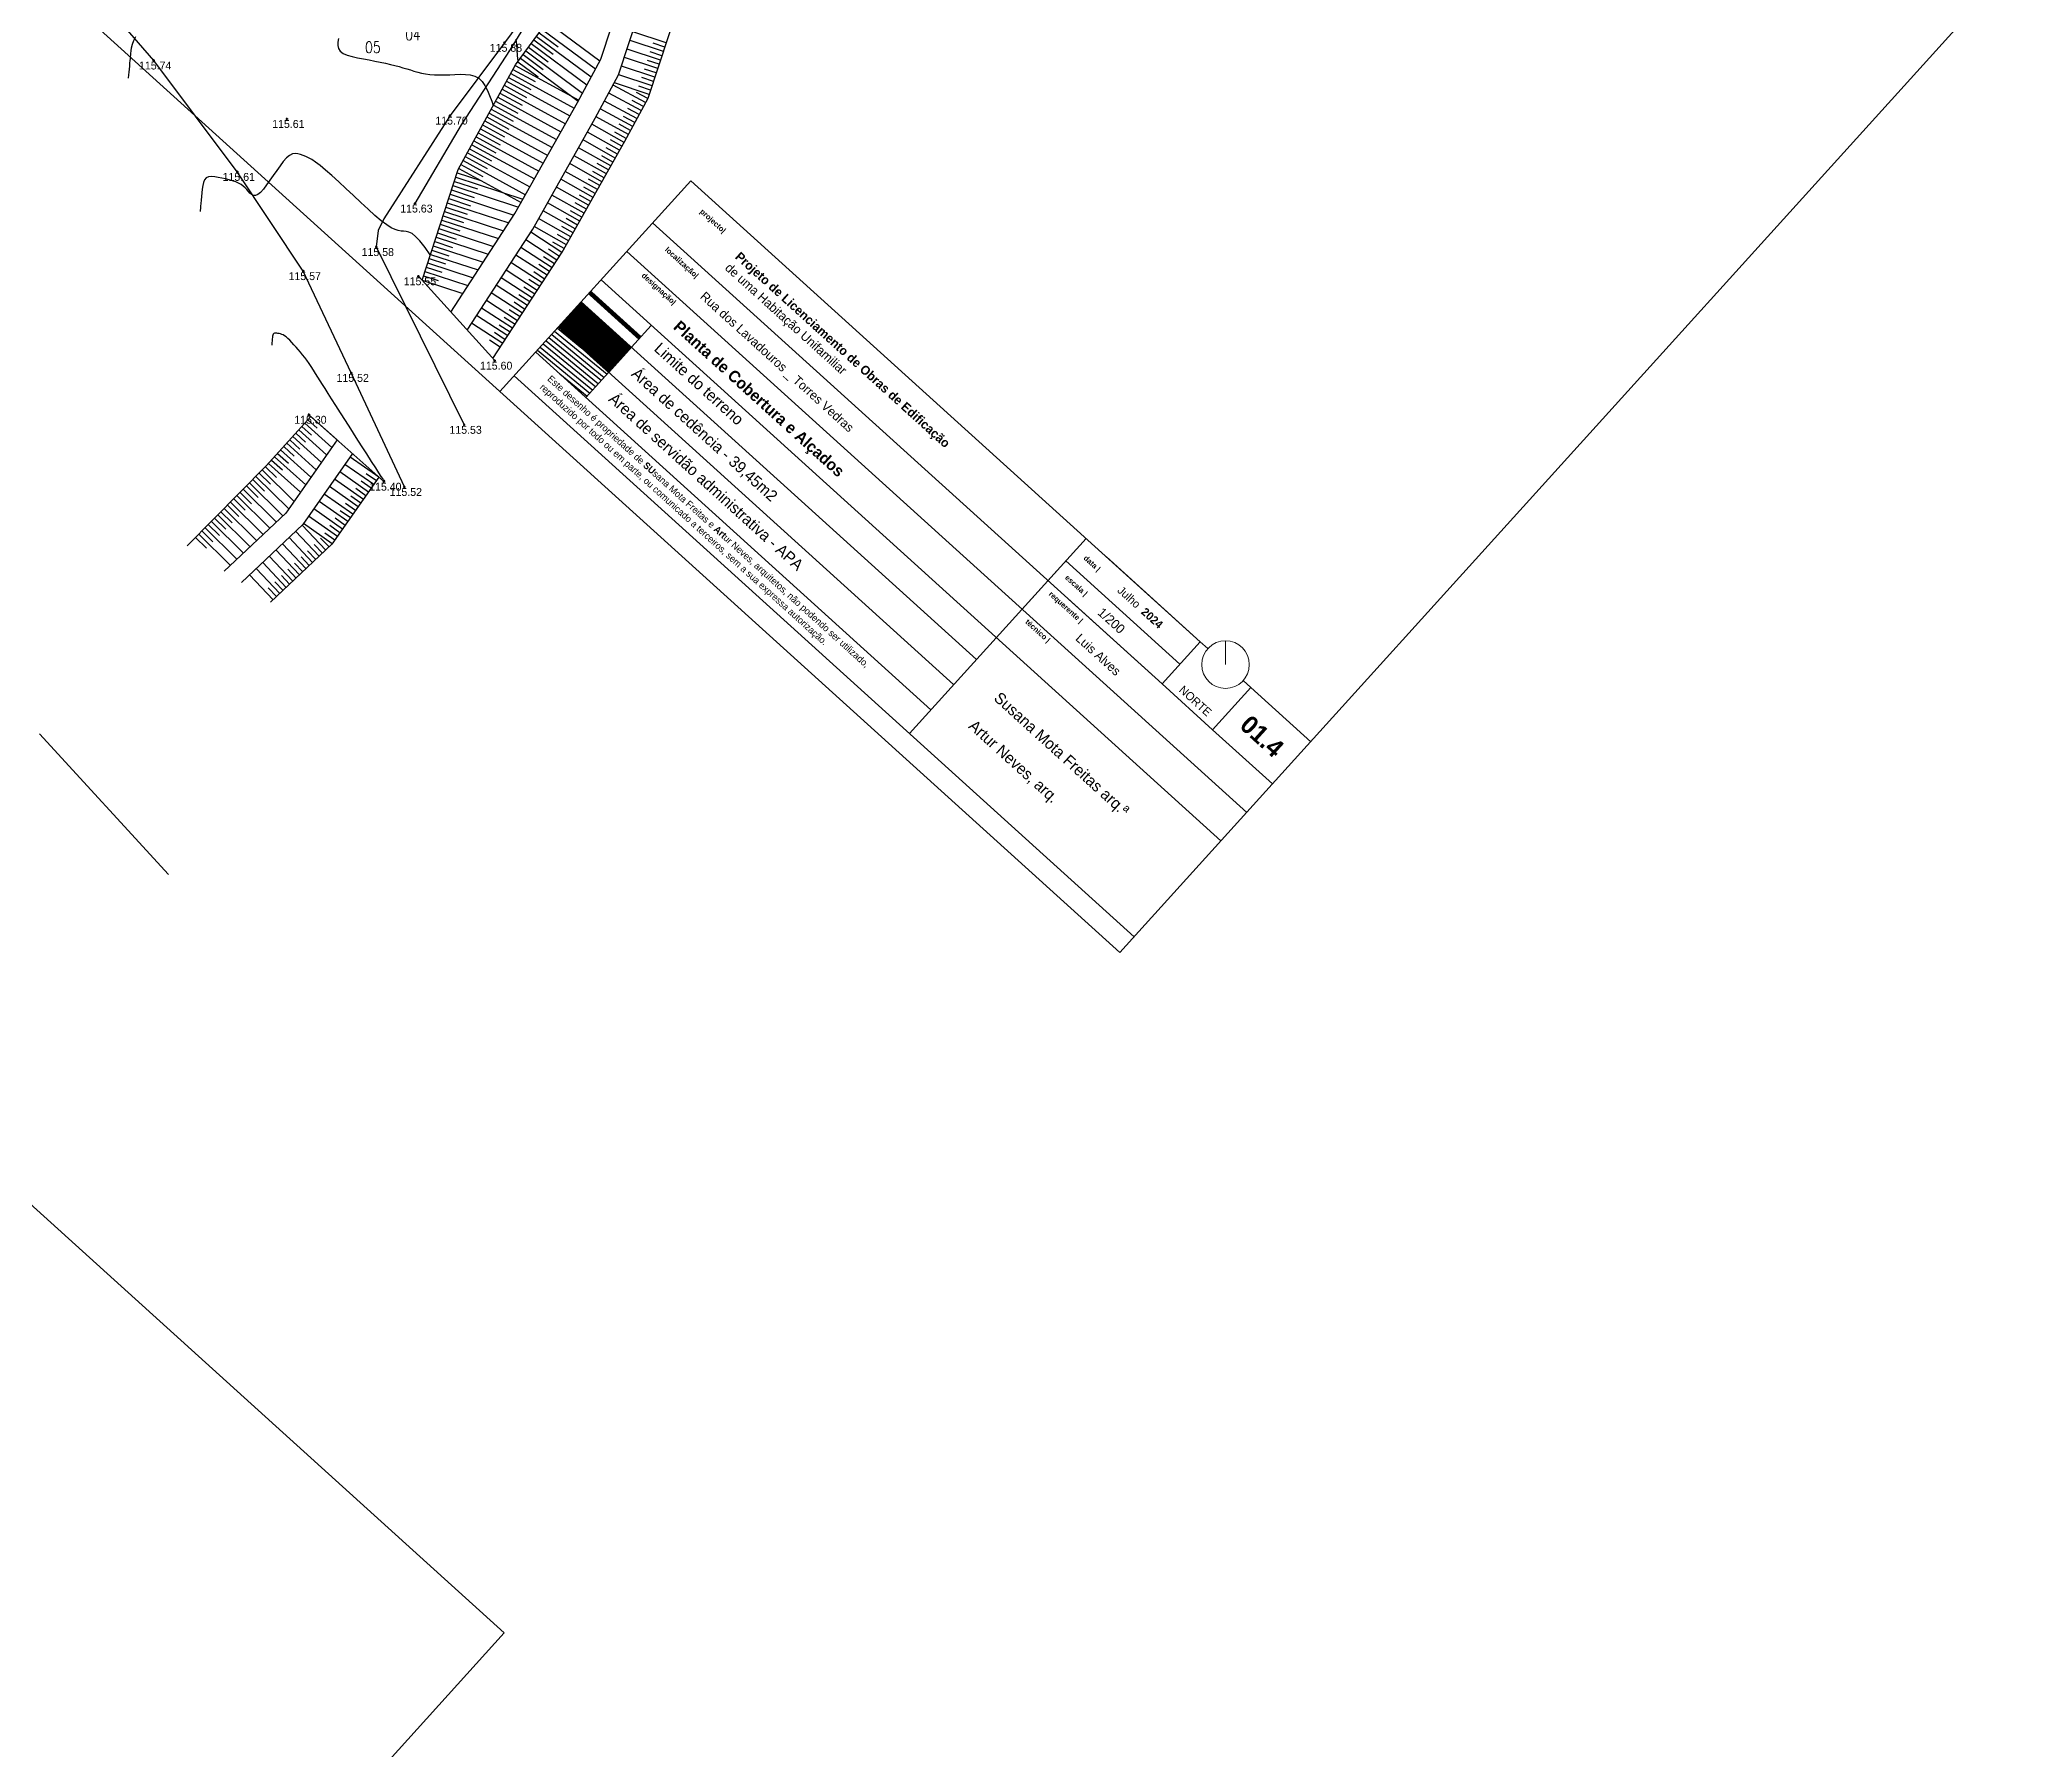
# Model space of a CAD drawing. Extents: x -196763 to -87592, y -65703 to -55832.
# Drawn here: x -87747.2 to -87659.5, y -65625.6 to -65549.9 of the extents above; entities that cross this region are included whole.
import ezdxf
from ezdxf.enums import TextEntityAlignment as Align

# ---------------------------------------------------------------- set-up
doc = ezdxf.new("R2010")
doc.units = 0
doc.header["$MEASUREMENT"] = 0
doc.header["$PDMODE"] = 34
doc.header["$PDSIZE"] = 0.05
doc.linetypes.add('DASHED', pattern=[70, 50, -20])
for name, color, linetype in [('0_coordinates', 1, 'Continuous'), ('0_PROP.corte', 10, 'Continuous'), ('0_PROP.trama', 251, 'Continuous'), ('0_PROPfinal', 4, 'Continuous'), ('CV', 8, 'Continuous'), ('CVD', 6, 'Continuous'), ('LEVTP_BERMA', 6, 'Continuous'), ('LEVTP_MURO', 1, 'Continuous'), ('LEVTP_RIBEIRA', 8, 'Continuous'), ('POINTS', 2, 'Continuous'), ('Z', 1, 'Continuous')]:
    doc.layers.add(name, color=color, linetype=linetype)
doc.layers.add('0_folha', color=7, linetype='Continuous', lineweight=9)
doc.layers.add('0_Limites_Terreno', color=30, linetype='DASHED', lineweight=35)
doc.styles.add('coordinates', font='romans', dxfattribs={"width": 0.8})
doc.styles.add('creativespace', font='GOTHIC.TTF')

msp = doc.modelspace()

# ---------------------------------------------------------------- hatches: boundary and pattern name
at = {"layer": '0_PROP.trama'}
h = msp.add_hatch(dxfattribs=at)
h.set_pattern_fill('ANSI31', color=5, scale=1.5, angle=-42.14304)
h.set_pattern_definition([(320.71392, (-87580.95472, -65667.5607), (0.11872367, 0.14512388), [])])
h.paths.add_polyline_path([(-87724.231, -65562.613), (-87725.237, -65563.725), (-87723.013, -65565.738), (-87722.006, -65564.626)])
at = {"layer": '0_PROPfinal', "linetype": 'Continuous', "transparency": 33554498}
h = msp.add_hatch(dxfattribs=at)
h.set_pattern_fill('ANSI32', color=30, scale=0.047)
h.set_pattern_definition([(2.856958, (-87926.334145, -65715.086383), (-0.0008784769, 0.0176030936), []), (2.856958, (-87926.327985, -65715.091958), (-0.0008784769, 0.0176030936), [])])
h.paths.add_polyline_path([(-87723.224, -65561.501), (-87724.231, -65562.613), (-87722.006, -65564.626), (-87721, -65563.514)])

# ---------------------------------------------------------------- linework, layer by layer
at = {"layer": '0_folha'}
for p, q in [((-87699.385, -65590.3), (-87776.678, -65520.356)), ((-87659.529, -65546.257), (-87699.385, -65590.3)), ((-87726.627, -65620.404), (-87803.92, -65550.459)), ((-87718.372, -65556.139), (-87726.82, -65565.474)), ((-87720.121, -65562.542), (-87723.013, -65565.738)), ((-87694.708, -65577.553), (-87694.708, -65576.498)), ((-87726.627, -65620.404), (-87766.484, -65664.448))]:
    msp.add_line(p, q, dxfattribs=at)
at = {"layer": '0_folha', "color": 7}
for p, q in [((-87718.372, -65556.139), (-87695.825, -65576.542)), ((-87720.063, -65558.007), (-87697.516, -65578.411)), ((-87721.204, -65559.268), (-87693.77, -65584.095)), ((-87722.345, -65560.529), (-87694.911, -65585.356)), ((-87723.224, -65561.501), (-87705.734, -65577.328)), ((-87723.224, -65561.501), (-87705.734, -65577.328)), ((-87724.231, -65562.613), (-87706.741, -65578.44)), ((-87725.237, -65563.725), (-87707.747, -65579.552)), ((-87725.237, -65563.725), (-87707.747, -65579.552)), ((-87726.186, -65564.774), (-87698.752, -65589.6)), ((-87700.882, -65571.966), (-87708.697, -65580.601)), ((-87700.882, -65571.966), (-87703.714, -65575.095)), ((-87699.971, -65572.791), (-87695.825, -65576.542)), ((-87701.782, -65572.96), (-87696.725, -65577.536)), ((-87701.661, -65574.66), (-87697.516, -65578.411)), ((-87695.825, -65576.542), (-87697.516, -65578.411)), ((-87695.49, -65576.846), (-87695.825, -65576.542)), ((-87695.282, -65580.433), (-87697.516, -65578.411)), ((-87693.591, -65578.564), (-87695.282, -65580.433)), ((-87693.591, -65578.564), (-87693.927, -65578.261)), ((-87693.591, -65578.564), (-87690.938, -65580.965)), ((-87695.282, -65580.433), (-87692.629, -65582.834))]:
    msp.add_line(p, q, dxfattribs=at)
msp.add_circle((-87694.708, -65577.553), 1.054, dxfattribs=at)
at = {"layer": '0_Limites_Terreno', "ltscale": 0.02, "const_width": 0.2, "flags": 128}
msp.add_lwpolyline([(-87722.841, -65561.092), (-87720.624, -65563.098)], dxfattribs=at)
at = {"layer": '0_PROP.corte', "color": 240, "linetype": 'Continuous', "true_color": 0xed1f24}
msp.add_line((-87747.193, -65580.609), (-87741.491, -65586.838), dxfattribs=at)
at = {"layer": 'CV', "linetype": 'Continuous'}
for points in [[(-87743.252, -65551.605, 0), (-87743.239, -65551.448, 0), (-87743.229, -65551.338, 0), (-87743.217, -65551.205, 0), (-87743.204, -65551.065, 0), (-87743.193, -65550.932, 0), (-87743.183, -65550.822, 0), (-87743.183, -65550.822, 0), (-87743.176, -65550.744, 0), (-87743.171, -65550.689, 0), (-87743.167, -65550.641, 0), (-87743.162, -65550.586, 0), (-87743.155, -65550.508, 0), (-87743.155, -65550.508, 0), (-87743.144, -65550.397, 0), (-87743.123, -65550.257, 0), (-87743.087, -65550.098, 0), (-87743.028, -65549.928, 0), (-87742.941, -65549.756, 0)], [(-87733.959, -65549.851, 0), (-87733.991, -65550.01, 0), (-87733.999, -65550.159, 0), (-87733.97, -65550.294, 0), (-87733.893, -65550.411, 0), (-87733.893, -65550.411, 0), (-87733.76, -65550.506, 0), (-87733.579, -65550.583, 0), (-87733.362, -65550.646, 0), (-87733.12, -65550.699, 0), (-87732.866, -65550.748, 0), (-87732.866, -65550.748, 0), (-87732.611, -65550.796, 0), (-87732.36, -65550.844, 0), (-87732.117, -65550.893, 0), (-87731.884, -65550.941, 0), (-87731.668, -65550.99, 0), (-87731.668, -65550.99, 0), (-87731.468, -65551.039, 0), (-87731.284, -65551.088, 0), (-87731.112, -65551.138, 0), (-87730.947, -65551.187, 0), (-87730.786, -65551.237, 0), (-87730.786, -65551.237, 0), (-87730.625, -65551.286, 0), (-87730.461, -65551.333, 0), (-87730.292, -65551.376, 0), (-87730.113, -65551.411, 0), (-87729.922, -65551.436, 0), (-87729.922, -65551.436, 0), (-87729.718, -65551.451, 0), (-87729.501, -65551.456, 0), (-87729.276, -65551.455, 0), (-87729.044, -65551.448, 0), (-87728.81, -65551.439, 0), (-87728.81, -65551.439, 0), (-87728.576, -65551.431, 0), (-87728.348, -65551.434, 0), (-87728.131, -65551.457, 0), (-87727.932, -65551.51, 0), (-87727.756, -65551.604, 0), (-87727.756, -65551.604, 0), (-87727.607, -65551.746, 0), (-87727.482, -65551.928, 0), (-87727.373, -65552.141, 0), (-87727.277, -65552.373, 0), (-87727.186, -65552.617, 0), (-87727.186, -65552.617, 0), (-87727.116, -65552.806, 0)], [(-87729.904, -65559.425, 0), (-87730.134, -65559.095, 0), (-87730.361, -65558.803, 0), (-87730.361, -65558.803, 0), (-87730.552, -65558.602, 0), (-87730.712, -65558.478, 0), (-87730.849, -65558.411, 0), (-87730.971, -65558.383, 0), (-87731.085, -65558.375, 0), (-87731.085, -65558.375, 0), (-87731.199, -65558.367, 0), (-87731.322, -65558.348, 0), (-87731.462, -65558.304, 0), (-87731.629, -65558.223, 0), (-87731.831, -65558.094, 0), (-87731.831, -65558.094, 0), (-87732.073, -65557.908, 0), (-87732.351, -65557.673, 0), (-87732.654, -65557.401, 0), (-87732.975, -65557.105, 0), (-87733.305, -65556.797, 0), (-87733.305, -65556.797, 0), (-87733.635, -65556.488, 0), (-87733.957, -65556.19, 0), (-87734.26, -65555.914, 0), (-87734.538, -65555.669, 0), (-87734.781, -65555.467, 0), (-87734.781, -65555.467, 0), (-87734.983, -65555.314, 0), (-87735.15, -65555.204, 0), (-87735.292, -65555.125, 0), (-87735.415, -65555.068, 0), (-87735.531, -65555.022, 0), (-87735.531, -65555.022, 0), (-87735.644, -65554.979, 0), (-87735.76, -65554.946, 0), (-87735.878, -65554.935, 0), (-87736.001, -65554.956, 0), (-87736.13, -65555.019, 0), (-87736.13, -65555.019, 0), (-87736.265, -65555.132, 0), (-87736.407, -65555.287, 0), (-87736.552, -65555.474, 0), (-87736.701, -65555.683, 0), (-87736.852, -65555.902, 0), (-87736.852, -65555.902, 0), (-87737.002, -65556.121, 0), (-87737.148, -65556.328, 0), (-87737.289, -65556.511, 0), (-87737.42, -65556.657, 0), (-87737.538, -65556.756, 0), (-87737.538, -65556.756, 0), (-87737.64, -65556.798, 0), (-87737.73, -65556.793, 0), (-87737.811, -65556.751, 0), (-87737.885, -65556.685, 0), (-87737.956, -65556.607, 0), (-87737.956, -65556.607, 0), (-87738.027, -65556.527, 0), (-87738.101, -65556.449, 0), (-87738.183, -65556.375, 0), (-87738.276, -65556.305, 0), (-87738.384, -65556.243, 0), (-87738.384, -65556.243, 0), (-87738.51, -65556.189, 0), (-87738.65, -65556.142, 0), (-87738.802, -65556.101, 0), (-87738.96, -65556.063, 0), (-87739.123, -65556.026, 0), (-87739.123, -65556.026, 0), (-87739.285, -65555.991, 0), (-87739.442, -65555.965, 0), (-87739.586, -65555.954, 0), (-87739.713, -65555.968, 0), (-87739.815, -65556.015, 0), (-87739.815, -65556.015, 0), (-87739.891, -65556.099, 0), (-87739.942, -65556.215, 0), (-87739.976, -65556.356, 0), (-87739.997, -65556.513, 0), (-87740.013, -65556.678, 0), (-87740.013, -65556.678, 0), (-87740.028, -65556.844, 0), (-87740.042, -65557.002, 0), (-87740.055, -65557.148, 0), (-87740.066, -65557.273, 0), (-87740.075, -65557.372, 0), (-87740.075, -65557.372, 0), (-87740.081, -65557.44, 0), (-87740.084, -65557.481, 0), (-87740.086, -65557.502, 0)], [(-87731.944, -65569.459, 0), (-87731.942, -65569.456, 0), (-87731.94, -65569.454, 0), (-87731.937, -65569.452, 0), (-87731.935, -65569.449, 0), (-87731.933, -65569.446, 0), (-87731.931, -65569.444, 0), (-87731.931, -65569.444, 0), (-87731.929, -65569.443, 0), (-87731.928, -65569.442, 0), (-87731.927, -65569.441, 0), (-87731.926, -65569.44, 0), (-87731.925, -65569.438, 0), (-87731.925, -65569.438, 0), (-87731.923, -65569.436, 0), (-87731.921, -65569.433, 0), (-87731.92, -65569.43, 0), (-87731.919, -65569.426, 0), (-87731.92, -65569.423, 0), (-87731.92, -65569.423, 0), (-87731.922, -65569.419, 0), (-87731.927, -65569.415, 0), (-87731.932, -65569.411, 0), (-87731.939, -65569.407, 0), (-87731.946, -65569.403, 0), (-87731.946, -65569.403, 0), (-87731.954, -65569.396, 0), (-87731.972, -65569.375, 0), (-87732.008, -65569.324, 0), (-87732.073, -65569.228, 0), (-87732.175, -65569.072, 0), (-87732.175, -65569.072, 0), (-87732.32, -65568.847, 0), (-87732.503, -65568.562, 0), (-87732.715, -65568.233, 0), (-87732.944, -65567.873, 0), (-87733.183, -65567.499, 0), (-87733.183, -65567.499, 0), (-87733.423, -65567.124, 0), (-87733.657, -65566.757, 0), (-87733.88, -65566.408, 0), (-87734.086, -65566.086, 0), (-87734.268, -65565.798, 0), (-87734.268, -65565.798, 0), (-87734.425, -65565.552, 0), (-87734.558, -65565.341, 0), (-87734.674, -65565.156, 0), (-87734.779, -65564.988, 0), (-87734.878, -65564.829, 0), (-87734.878, -65564.829, 0), (-87734.977, -65564.673, 0), (-87735.075, -65564.518, 0), (-87735.172, -65564.367, 0), (-87735.27, -65564.222, 0), (-87735.366, -65564.085, 0), (-87735.366, -65564.085, 0), (-87735.462, -65563.957, 0), (-87735.557, -65563.838, 0), (-87735.652, -65563.724, 0), (-87735.747, -65563.614, 0), (-87735.841, -65563.507, 0), (-87735.841, -65563.507, 0), (-87735.935, -65563.4, 0), (-87736.027, -65563.297, 0), (-87736.117, -65563.202, 0), (-87736.201, -65563.118, 0), (-87736.28, -65563.049, 0), (-87736.28, -65563.049, 0), (-87736.352, -65562.998, 0), (-87736.417, -65562.962, 0), (-87736.478, -65562.938, 0), (-87736.535, -65562.921, 0), (-87736.592, -65562.908, 0), (-87736.592, -65562.908, 0), (-87736.647, -65562.896, 0), (-87736.701, -65562.887, 0), (-87736.75, -65562.884, 0), (-87736.794, -65562.888, 0), (-87736.829, -65562.904, 0), (-87736.829, -65562.904, 0), (-87736.855, -65562.933, 0), (-87736.872, -65562.973, 0), (-87736.884, -65563.021, 0), (-87736.891, -65563.075, 0), (-87736.896, -65563.132, 0), (-87736.896, -65563.132, 0), (-87736.902, -65563.188, 0), (-87736.906, -65563.243, 0), (-87736.911, -65563.292, 0), (-87736.915, -65563.335, 0), (-87736.918, -65563.369, 0), (-87736.918, -65563.369, 0), (-87736.92, -65563.392, 0), (-87736.921, -65563.406, 0), (-87736.922, -65563.414, 0)]]:
    msp.add_polyline3d(points, dxfattribs=at)
at = {"layer": 'CVD', "linetype": 'Continuous'}
msp.add_polyline3d([(-87726.019, -65550.854, 0), (-87726.02, -65550.848, 0), (-87726.036, -65550.602, 0), (-87726.036, -65550.602, 0), (-87726.052, -65550.351, 0), (-87726.073, -65550.106, 0), (-87726.107, -65549.872, 0)], dxfattribs=at)
at = {"layer": 'LEVTP_BERMA', "linetype": 'Continuous'}
for p, q in [((-87742.143, -65550.817), (-87746.188, -65546.128)), ((-87725.691, -65548.784), (-87726.619, -65550.033)), ((-87738.443, -65555.745), (-87742.143, -65550.817)), ((-87726.619, -65550.033), (-87729.028, -65553.255)), ((-87726.361, -65550.34), (-87728.534, -65553.668)), ((-87729.028, -65553.255), (-87731.963, -65557.82)), ((-87728.534, -65553.668), (-87730.582, -65557.148)), ((-87735.524, -65560.137), (-87738.443, -65555.745)), ((-87731.963, -65557.82), (-87732.213, -65558.336)), ((-87732.213, -65558.336), (-87732.292, -65559.072)), ((-87732.292, -65559.072), (-87728.405, -65566.939)), ((-87733.402, -65564.64), (-87735.524, -65560.137)), ((-87731.051, -65569.689), (-87733.402, -65564.64))]:
    msp.add_line(p, q, dxfattribs=at)
at = {"layer": 'LEVTP_MURO', "linetype": 'Continuous'}
for p, q in [((-87725.467, -65548.88), (-87726.361, -65550.34)), ((-87727.052, -65564.1), (-87730.427, -65560.365)), ((-87735.273, -65566.493), (-87731.958, -65569.456))]:
    msp.add_line(p, q, dxfattribs=at)
at = {"layer": 'LEVTP_RIBEIRA', "color": 1, "linetype": 'Continuous', "elevation": 115.552}
for points in [[(-87730.268, -65560.54), (-87728.665, -65555.638), (-87726.135, -65551.011), (-87724.682, -65549.054), (-87722.587, -65544.407), (-87719.874, -65538.896), (-87718.203, -65536.451)], [(-87727.13, -65564.014), (-87724.067, -65559.301), (-87721.3, -65554.397), (-87720.267, -65552.48), (-87718.422, -65546.876), (-87716.238, -65541.019), (-87714.819, -65538.943)]]:
    msp.add_lwpolyline(points, dxfattribs=at)
at = {"layer": 'LEVTP_RIBEIRA', "color": 120, "linetype": 'Continuous', "elevation": 115.552}
for points in [[(-87728.994, -65561.95), (-87726.157, -65557.585), (-87723.39, -65552.681), (-87722.356, -65550.763), (-87720.512, -65545.159), (-87718.327, -65539.302), (-87716.99, -65537.345)], [(-87728.272, -65562.75), (-87725.367, -65558.281), (-87722.6, -65553.377), (-87721.567, -65551.459), (-87719.722, -65545.855), (-87717.538, -65539.998), (-87716.148, -65537.964)]]:
    msp.add_lwpolyline(points, dxfattribs=at)
at = {"layer": 'LEVTP_RIBEIRA', "linetype": 'Continuous'}
for points in [[(-87724.723, -65549.109), (-87722.396, -65550.837)], [(-87725.319, -65549.912), (-87724.464, -65550.547)], [(-87725.2, -65549.751), (-87722.779, -65551.548)], [(-87725.08, -65549.591), (-87724.241, -65550.214)], [(-87724.961, -65549.43), (-87722.588, -65551.193)], [(-87719.588, -65550.418), (-87721.064, -65549.932)], [(-87719.463, -65550.038), (-87720.939, -65549.552)], [(-87726.034, -65550.875), (-87725.131, -65551.546)], [(-87725.915, -65550.715), (-87723.355, -65552.616)], [(-87725.796, -65550.554), (-87724.908, -65551.213)], [(-87725.677, -65550.393), (-87723.163, -65552.26)], [(-87725.557, -65550.233), (-87724.686, -65550.88)], [(-87725.438, -65550.072), (-87722.971, -65551.904)], [(-87719.838, -65551.178), (-87721.314, -65550.692)], [(-87719.713, -65550.798), (-87721.189, -65550.312)], [(-87719.776, -65550.988), (-87720.292, -65550.818)], [(-87719.651, -65550.608), (-87720.167, -65550.438)], [(-87719.526, -65550.228), (-87720.042, -65550.058)], [(-87726.534, -65551.74), (-87723.725, -65553.275)], [(-87726.438, -65551.565), (-87725.454, -65552.102)], [(-87726.342, -65551.389), (-87723.528, -65552.927)], [(-87726.246, -65551.214), (-87725.26, -65551.752)], [(-87726.15, -65551.038), (-87723.334, -65552.577)], [(-87720.088, -65551.938), (-87721.565, -65551.452)], [(-87719.963, -65551.558), (-87721.44, -65551.072)], [(-87720.026, -65551.748), (-87720.543, -65551.578)], [(-87719.901, -65551.368), (-87720.417, -65551.198)], [(-87727.013, -65552.617), (-87726.034, -65553.153)], [(-87726.917, -65552.442), (-87724.118, -65553.972)], [(-87726.821, -65552.266), (-87725.841, -65552.802)], [(-87726.726, -65552.091), (-87723.922, -65553.624)], [(-87726.63, -65551.915), (-87725.647, -65552.452)], [(-87720.755, -65553.386), (-87722.189, -65552.613)], [(-87720.565, -65553.034), (-87721.999, -65552.261)], [(-87720.376, -65552.682), (-87721.809, -65551.909)], [(-87720.213, -65552.318), (-87721.756, -65551.81)], [(-87720.47, -65552.858), (-87720.972, -65552.587)], [(-87720.281, -65552.506), (-87720.783, -65552.235)], [(-87720.151, -65552.128), (-87720.679, -65551.954)], [(-87727.493, -65553.495), (-87724.708, -65555.017)], [(-87727.397, -65553.319), (-87726.421, -65553.853)], [(-87727.301, -65553.144), (-87724.511, -65554.669)], [(-87727.205, -65552.968), (-87726.228, -65553.503)], [(-87727.109, -65552.793), (-87724.315, -65554.32)], [(-87721.135, -65554.09), (-87722.568, -65553.318)], [(-87720.945, -65553.738), (-87722.379, -65552.965)], [(-87720.85, -65553.562), (-87721.352, -65553.292)], [(-87720.66, -65553.21), (-87721.162, -65552.939)], [(-87727.973, -65554.372), (-87727.002, -65554.903)], [(-87727.877, -65554.197), (-87725.101, -65555.714)], [(-87727.781, -65554.021), (-87726.809, -65554.553)], [(-87727.685, -65553.846), (-87724.905, -65555.366)], [(-87727.589, -65553.67), (-87726.615, -65554.203)], [(-87721.718, -65555.139), (-87723.141, -65554.336)], [(-87721.522, -65554.79), (-87722.945, -65553.987)], [(-87721.325, -65554.442), (-87722.748, -65553.639)], [(-87721.423, -65554.616), (-87721.921, -65554.335)], [(-87721.229, -65554.266), (-87721.732, -65553.995)], [(-87721.04, -65553.914), (-87721.541, -65553.644)], [(-87728.452, -65555.25), (-87725.691, -65556.759)], [(-87728.356, -65555.074), (-87727.389, -65555.603)], [(-87728.26, -65554.899), (-87725.494, -65556.411)], [(-87728.164, -65554.723), (-87727.196, -65555.253)], [(-87728.069, -65554.548), (-87725.298, -65556.062)], [(-87722.111, -65555.835), (-87723.534, -65555.032)], [(-87721.915, -65555.487), (-87723.338, -65554.684)], [(-87721.817, -65555.313), (-87722.315, -65555.032)], [(-87721.62, -65554.964), (-87722.118, -65554.683)], [(-87728.776, -65555.978), (-87725.8, -65556.952)], [(-87728.714, -65555.788), (-87727.659, -65556.133)], [(-87728.644, -65555.601), (-87725.888, -65557.108)], [(-87728.548, -65555.425), (-87727.583, -65555.953)], [(-87722.701, -65556.88), (-87724.124, -65556.077)], [(-87722.505, -65556.532), (-87723.928, -65555.729)], [(-87722.308, -65556.184), (-87723.731, -65555.381)], [(-87722.406, -65556.358), (-87722.904, -65556.077)], [(-87722.21, -65556.009), (-87722.708, -65555.728)], [(-87722.013, -65555.661), (-87722.511, -65555.38)], [(-87729.087, -65556.928), (-87728.118, -65557.245)], [(-87729.025, -65556.738), (-87726.206, -65557.66)], [(-87728.962, -65556.548), (-87727.961, -65556.876)], [(-87728.9, -65556.358), (-87726, -65557.307)], [(-87728.838, -65556.168), (-87727.81, -65556.504)], [(-87723.094, -65557.577), (-87724.517, -65556.774)], [(-87722.898, -65557.229), (-87724.321, -65556.426)], [(-87722.799, -65557.055), (-87723.298, -65556.774)], [(-87722.603, -65556.706), (-87723.101, -65556.425)], [(-87729.398, -65557.879), (-87726.883, -65558.702)], [(-87729.336, -65557.689), (-87728.438, -65557.982)], [(-87729.273, -65557.499), (-87726.657, -65558.355)], [(-87729.211, -65557.308), (-87728.278, -65557.614)], [(-87729.149, -65557.118), (-87726.432, -65558.007)], [(-87723.684, -65558.622), (-87725.107, -65557.819)], [(-87723.487, -65558.274), (-87724.91, -65557.471)], [(-87723.291, -65557.926), (-87724.714, -65557.123)], [(-87723.389, -65558.1), (-87723.887, -65557.819)], [(-87723.193, -65557.751), (-87723.691, -65557.47)], [(-87722.996, -65557.403), (-87723.494, -65557.122)], [(-87729.646, -65558.639), (-87727.334, -65559.396)], [(-87729.584, -65558.449), (-87728.757, -65558.72)], [(-87729.522, -65558.259), (-87727.108, -65559.049)], [(-87729.46, -65558.069), (-87728.597, -65558.351)], [(-87724.296, -65559.654), (-87725.677, -65558.757)], [(-87724.078, -65559.318), (-87725.459, -65558.421)], [(-87723.881, -65558.971), (-87725.304, -65558.168)], [(-87723.782, -65558.796), (-87724.28, -65558.515)], [(-87723.586, -65558.448), (-87724.084, -65558.167)], [(-87729.957, -65559.589), (-87729.237, -65559.825)], [(-87729.895, -65559.399), (-87727.785, -65560.09)], [(-87729.833, -65559.209), (-87729.077, -65559.457)], [(-87729.771, -65559.019), (-87727.559, -65559.743)], [(-87729.709, -65558.829), (-87728.917, -65559.088)], [(-87724.732, -65560.324), (-87726.113, -65559.427)], [(-87724.514, -65559.989), (-87725.895, -65559.092)], [(-87724.405, -65559.821), (-87724.888, -65559.507)], [(-87724.187, -65559.486), (-87724.67, -65559.172)], [(-87723.979, -65559.145), (-87724.478, -65558.863)], [(-87730.206, -65560.35), (-87729.556, -65560.562)], [(-87730.144, -65560.16), (-87728.236, -65560.784)], [(-87730.082, -65559.97), (-87729.396, -65560.194)], [(-87730.02, -65559.78), (-87728.01, -65560.437)], [(-87725.386, -65561.331), (-87726.767, -65560.434)], [(-87725.168, -65560.995), (-87726.549, -65560.098)], [(-87724.95, -65560.66), (-87726.331, -65559.763)], [(-87725.059, -65560.828), (-87725.542, -65560.514)], [(-87724.841, -65560.492), (-87725.324, -65560.178)], [(-87724.623, -65560.157), (-87725.106, -65559.843)], [(-87730.268, -65560.54), (-87728.462, -65561.131)], [(-87725.822, -65562.001), (-87727.203, -65561.104)], [(-87725.604, -65561.666), (-87726.985, -65560.769)], [(-87725.495, -65561.498), (-87725.978, -65561.184)], [(-87725.277, -65561.163), (-87725.76, -65560.849)], [(-87726.476, -65563.008), (-87727.856, -65562.11)], [(-87726.258, -65562.672), (-87727.638, -65561.775)], [(-87726.04, -65562.337), (-87727.42, -65561.44)], [(-87726.149, -65562.505), (-87726.632, -65562.191)], [(-87725.931, -65562.169), (-87726.414, -65561.855)], [(-87725.713, -65561.834), (-87726.196, -65561.52)], [(-87726.694, -65563.343), (-87728.074, -65562.446)], [(-87726.585, -65563.175), (-87727.068, -65562.861)], [(-87726.367, -65562.84), (-87726.85, -65562.526)], [(-87726.803, -65563.511), (-87727.286, -65563.197)], [(-87735.188, -65566.569), (-87734.029, -65567.612)], [(-87735.991, -65567.46), (-87734.723, -65568.602)], [(-87735.857, -65567.312), (-87735.42, -65567.706)], [(-87735.723, -65567.163), (-87734.492, -65568.272)], [(-87735.589, -65567.015), (-87735.165, -65567.397)], [(-87735.455, -65566.866), (-87734.26, -65567.942)], [(-87735.321, -65566.717), (-87734.91, -65567.088)], [(-87736.794, -65568.352), (-87735.418, -65569.591)], [(-87736.66, -65568.204), (-87736.185, -65568.632)], [(-87736.526, -65568.055), (-87735.186, -65569.262)], [(-87736.392, -65567.906), (-87735.93, -65568.323)], [(-87736.258, -65567.758), (-87734.955, -65568.932)], [(-87736.125, -65567.609), (-87735.675, -65568.014)], [(-87732.175, -65569.261), (-87733.45, -65568.367)], [(-87737.619, -65569.223), (-87736.168, -65570.66)], [(-87737.478, -65569.081), (-87736.979, -65569.575)], [(-87737.338, -65568.939), (-87735.934, -65570.328)], [(-87737.197, -65568.796), (-87736.714, -65569.274)], [(-87737.061, -65568.649), (-87735.649, -65569.921)], [(-87736.928, -65568.501), (-87736.44, -65568.94)], [(-87732.635, -65569.916), (-87733.909, -65569.022)], [(-87732.405, -65569.589), (-87733.679, -65568.694)], [(-87732.29, -65569.425), (-87732.736, -65569.112)], [(-87738.463, -65570.076), (-87737.007, -65571.518)], [(-87738.323, -65569.933), (-87737.811, -65570.44)], [(-87738.182, -65569.791), (-87736.716, -65571.243)], [(-87738.041, -65569.649), (-87737.526, -65570.159)], [(-87737.9, -65569.507), (-87736.425, -65570.968)], [(-87737.76, -65569.365), (-87737.243, -65569.876)], [(-87733.324, -65570.898), (-87734.598, -65570.004)], [(-87733.094, -65570.571), (-87734.369, -65569.677)], [(-87732.865, -65570.244), (-87734.139, -65569.349)], [(-87732.979, -65570.407), (-87733.425, -65570.094)], [(-87732.75, -65570.08), (-87733.196, -65569.767)], [(-87732.52, -65569.752), (-87732.966, -65569.439)], [(-87739.308, -65570.928), (-87737.879, -65572.342)], [(-87739.167, -65570.786), (-87738.665, -65571.283)], [(-87739.026, -65570.644), (-87737.589, -65572.068)], [(-87738.885, -65570.502), (-87738.381, -65571.002)], [(-87738.745, -65570.36), (-87737.298, -65571.793)], [(-87738.604, -65570.218), (-87738.096, -65570.721)], [(-87734.013, -65571.881), (-87735.288, -65570.986)], [(-87733.784, -65571.553), (-87735.058, -65570.659)], [(-87733.554, -65571.226), (-87734.828, -65570.332)], [(-87733.439, -65571.062), (-87733.885, -65570.749)], [(-87733.209, -65570.735), (-87733.655, -65570.422)], [(-87740.293, -65571.923), (-87739.804, -65572.407)], [(-87740.152, -65571.781), (-87738.752, -65573.167)], [(-87740.011, -65571.639), (-87739.52, -65572.126)], [(-87739.871, -65571.497), (-87738.461, -65572.892)], [(-87739.73, -65571.355), (-87739.235, -65571.845)], [(-87739.589, -65571.213), (-87738.17, -65572.617)], [(-87739.448, -65571.07), (-87738.95, -65571.564)], [(-87735.112, -65573.035), (-87736.156, -65571.93)], [(-87734.821, -65572.761), (-87735.865, -65571.655)], [(-87734.53, -65572.486), (-87735.575, -65571.38)], [(-87734.243, -65572.208), (-87735.517, -65571.314)], [(-87734.128, -65572.044), (-87734.574, -65571.731)], [(-87733.899, -65571.717), (-87734.345, -65571.404)], [(-87733.669, -65571.39), (-87734.115, -65571.077)], [(-87735.984, -65573.859), (-87737.029, -65572.754)], [(-87735.694, -65573.585), (-87736.738, -65572.479)], [(-87735.403, -65573.31), (-87736.447, -65572.204)], [(-87735.257, -65573.173), (-87735.623, -65572.786)], [(-87734.967, -65572.898), (-87735.332, -65572.511)], [(-87734.676, -65572.623), (-87735.041, -65572.236)], [(-87734.385, -65572.348), (-87734.758, -65571.953)], [(-87736.857, -65574.683), (-87737.901, -65573.578)], [(-87736.566, -65574.409), (-87737.61, -65573.303)], [(-87736.275, -65574.134), (-87737.319, -65573.028)], [(-87736.13, -65573.997), (-87736.495, -65573.61)], [(-87735.839, -65573.722), (-87736.204, -65573.335)], [(-87735.548, -65573.447), (-87735.914, -65573.06)], [(-87736.711, -65574.546), (-87737.077, -65574.159)], [(-87736.421, -65574.271), (-87736.786, -65573.884)]]:
    msp.add_lwpolyline(points, dxfattribs=at)
at = {"layer": 'LEVTP_RIBEIRA', "color": 1, "linetype": 'Continuous'}
for points in [[(-87735.188, -65566.569), (-87737.164, -65568.763), (-87740.667, -65572.302)], [(-87732.175, -65569.261), (-87734.257, -65572.227), (-87736.977, -65574.797)]]:
    msp.add_lwpolyline(points, dxfattribs=at)
at = {"layer": 'LEVTP_RIBEIRA', "color": 120, "linetype": 'Continuous'}
for points in [[(-87734.025, -65567.608), (-87736.303, -65570.854), (-87739.024, -65573.424)], [(-87733.344, -65568.217), (-87735.543, -65571.35), (-87738.264, -65573.921)]]:
    msp.add_lwpolyline(points, dxfattribs=at)
at = {"layer": 'POINTS'}
for p in [(-87726.619, -65550.033, 115.876), (-87742.143, -65550.817, 115.744), (-87736.249, -65553.402, 115.609), (-87729.028, -65553.255, 115.696), (-87738.443, -65555.745, 115.614), (-87730.582, -65557.148, 115.63), (-87732.292, -65559.072, 115.582), (-87735.524, -65560.137, 115.566), (-87730.427, -65560.365, 115.552), (-87733.402, -65564.64, 115.516), (-87727.052, -65564.1, 115.596), (-87735.273, -65566.493, 115.296), (-87728.405, -65566.939, 115.534), (-87731.958, -65569.456, 115.398), (-87731.051, -65569.689, 115.518)]:
    msp.add_point(p, dxfattribs=at)

# ---------------------------------------------------------------- texts
at = {"layer": '0_coordinates', "color": 3, "linetype": 'Continuous', "style": 'coordinates', "width": 0.8}
for s, p in [('05', (-87732.788, -65550.483)), ('04', (-87731.014, -65549.926))]:
    msp.add_text(s, height=0.5, dxfattribs=at).set_placement(p)
at = {"layer": '0_folha', "color": 7, "attachment_point": 1, "rotation": 317.85696, "style": 'creativespace'}
for s, insert, char_height, width in [('{\\fCentury Gothic|b1|i0|c0|p34;projecto|}', (-87717.83, -65557.36), 0.24, 16), ('{\\fCentury Gothic|b1|i0|c0|p34;localização|}', (-87719.38, -65559.044), 0.24, 16), ('{\\fCentury Gothic|b1|i0|c0|p34;designação|}', (-87720.413, -65560.186), 0.24, 16), ('{\\fCentury Gothic|b1|i0|c0|p34;\\C0;data |}', (-87700.854, -65572.692), 0.24, 16), ('{\\fCentury Gothic|b1|i0|c0|p34;escala |}', (-87701.673, -65573.557), 0.24, 16), ('{\\fCentury Gothic|b1|i0|c0|p34;requerente |}', (-87702.393, -65574.284), 0.24, 16), ('{\\fCentury Gothic|b1|i0|c0|p34;técnico |}', (-87703.432, -65575.519), 0.24, 16), ('{\\fCentury Gothic|b1|i0|c0|p34;01.4}', (-87693.593, -65579.725), 0.8, 2.32)]:
    msp.add_mtext(s, dxfattribs=dict(at, insert=insert, char_height=char_height, width=width))
at = {"layer": '0_folha', "attachment_point": 1, "rotation": 317.85696, "style": 'creativespace'}
for s, insert, char_height in [('{\\fCentury Gothic|b1|i0|c0|p34;Projeto de Licenciamento de Obras de Edificação\\P}de uma Habitação Unifamiliar ', (-87716.176, -65559.255), 0.4), ('Rua dos Lavadouros _ Torres Vedras', (-87717.723, -65561.015), 0.4), ('Este desenho é propriedade de {\\fCentury Gothic|b1|i0|c0|p34;SU}sana Mota Freitas e {\\fCentury Gothic|b1|i0|c0|p34;Art}ur Neves, arquitetos, não podendo ser utilizado,\\Preproduzido por todo ou em parte, ou comunicado a terceiros, sem a sua expressa autorização.', (-87724.544, -65564.723), 0.3), ('{\\fCentury Gothic|b0|i0|c0|p34;1/200}', (-87700.129, -65574.996), 0.40913), ('Luis Alves', (-87701.109, -65576.144), 0.4005)]:
    msp.add_mtext(s, dxfattribs=dict(at, insert=insert, char_height=char_height))
at = {"layer": '0_folha', "color": 7, "attachment_point": 1, "rotation": 317.85696, "style": 'creativespace'}
for s, insert, char_height in [('{\\fCentury Gothic|b1|i0|c0|p34;Planta de Cobertura e Alçados}', (-87718.84, -65562.284), 0.5093), ('Julho  {\\fCentury Gothic|b1|i0|c0|p34;2024}', (-87699.282, -65574.048), 0.36), ('{\\fCentury Gothic|b0|i0|c0|p34;NORTE}', (-87696.555, -65578.449), 0.36607)]:
    msp.add_mtext(s, dxfattribs=dict(at, insert=insert, char_height=char_height))
at = {"layer": '0_folha', "char_height": 0.5, "width": 43.0483, "attachment_point": 1, "rotation": 317.85696, "style": 'creativespace'}
for s, insert in [('Limite do terreno ', (-87719.7, -65563.259)), ('Área de cedência - 39,45m2', (-87720.706, -65564.371)), ('Área de servidão administrativa - APA', (-87721.713, -65565.483)), ('Susana Mota Freitas arq.ª\\P\\PArtur Neves, arq.', (-87704.665, -65578.719))]:
    msp.add_mtext(s, dxfattribs=dict(at, insert=insert))
at = {"layer": 'Z'}
for s, p in [(' 115.74', (-87742.143, -65551.217, 115.744)), (' 115.88', (-87726.619, -65550.433, 115.876)), (' 115.61', (-87736.249, -65553.802, 115.609)), (' 115.70', (-87729.028, -65553.655, 115.696)), (' 115.61', (-87738.443, -65556.145, 115.614)), (' 115.63', (-87730.582, -65557.548, 115.63)), (' 115.58', (-87732.292, -65559.472, 115.582)), (' 115.57', (-87735.524, -65560.537, 115.566)), (' 115.55', (-87730.427, -65560.765, 115.552)), (' 115.52', (-87733.402, -65565.04, 115.516)), (' 115.60', (-87727.052, -65564.5, 115.596)), (' 115.30', (-87735.273, -65566.893, 115.296)), (' 115.53', (-87728.405, -65567.339, 115.534)), (' 115.40', (-87731.958, -65569.856, 115.398)), (' 115.52', (-87731.051, -65570.089, 115.518))]:
    msp.add_text(s, height=0.35, dxfattribs=at).set_placement(p, align=Align.CENTER)

doc.saveas('drawing.dxf')
